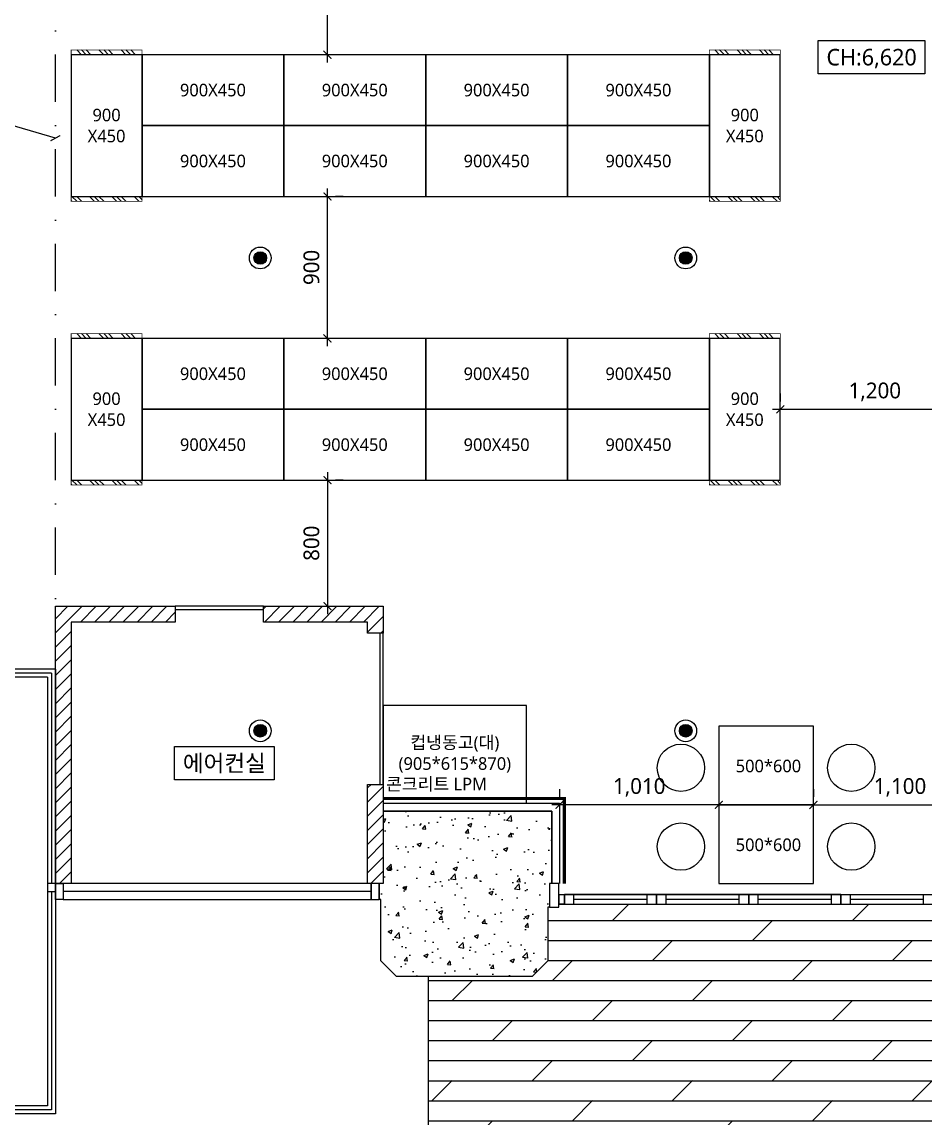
# Model space of a CAD drawing. Header units: millimetres. Extents: x 549809 to 590893, y -72589 to -33182.
# Drawn here: x 559044 to 564775, y -65355 to -58400 of the extents above; entities that cross this region are included whole.
import ezdxf

# ---------------------------------------------------------------- set-up
doc = ezdxf.new("R2010")
doc.units = ezdxf.units.MM
doc.linetypes.add('DASHDOTX2', pattern=[2, 1, -0.5, 0, -0.5])
doc.linetypes.add('HIDDEN', pattern=[0.375, 0.25, -0.125])
for name, color, linetype in [('CEILING', 2, 'Continuous'), ('CEN', 2, 'DASHDOTX2'), ('FUR', 6, 'Continuous'), ('HATCH', 6, 'Continuous'), ('LA', 8, 'Continuous'), ('LAYER2', 3, 'Continuous'), ('layout', 2, 'Continuous'), ('STL', 7, 'Continuous'), ('text', 7, 'Continuous'), ('WALL', 2, 'Continuous'), ('WIN', 4, 'Continuous'), ('집기', 5, 'Continuous')]:
    doc.layers.add(name, color=color, linetype=linetype)
doc.styles.add('맑은고딕', font='malgun.ttf')
doc.dimstyles.new('DIM_기본(50)', dxfattribs={"dimscale": 50, "dimtxt": 2, "dimasz": 1, "dimexe": 1, "dimexo": 2, "dimgap": 1, "dimtad": 1, "dimtoh": 1, "dimdec": 0, "dimzin": 0, "dimdsep": 46, "dimlunit": 6, "dimtxsty": '맑은고딕', "dimblk": 'ARCHTICK', "dimcen": 1, "dimdle": 1, "dimclrd": 1, "dimclre": 1, "dimclrt": 7, "dimadec": 0, "dimazin": 0, "dimtfac": 1, "dimtdec": 0, "dimtix": 1, "dimtmove": 2, "dimatfit": 3, "dimldrblk": 'ARCHTICK', "dimfxl": 1, "dimtolj": 1, "dimtzin": 0, "dimlwd": -1, "dimlwe": -1, "dimarcsym": 0})
pattern_1 = [(315, (326616.22, -55552.45), (-4e-14, -141.421356), []), (315, (326616.22, -55582.45), (-4e-14, -141.421356), []), (315, (326616.22, -55612.45), (-4e-14, -141.421356), [])]
pattern_2 = [(315, (330666.22, -55552.45), (-4e-14, -141.421356), []), (315, (330666.22, -55582.45), (-4e-14, -141.421356), []), (315, (330666.22, -55612.45), (-4e-14, -141.421356), [])]
pattern_3 = [(315, (326616.22, -57352.45), (-4e-14, -141.421356), []), (315, (326616.22, -57382.45), (-4e-14, -141.421356), []), (315, (326616.22, -57412.45), (-4e-14, -141.421356), [])]
pattern_4 = [(315, (330666.22, -57352.45), (-4e-14, -141.421356), []), (315, (330666.22, -57382.45), (-4e-14, -141.421356), []), (315, (330666.22, -57412.45), (-4e-14, -141.421356), [])]

# ---------------------------------------------------------------- blocks, each defined once
blk = doc.blocks.new('SDFASGASD')
at = {"layer": 'LAYER2'}
h = blk.add_hatch(color=4, dxfattribs=at)
h.dxf.hatch_style = 1
edge = h.paths.add_edge_path()
edge.add_arc((332844.2, -186723.1), 50, 0, 360)
at = {"layer": 'LA', "color": 2, "ltscale": 200}
blk.add_circle((332844.2, -186723.1), 86.4, dxfattribs=at)
at = {"layer": 'LAYER2', "color": 2}
blk.add_circle((332844.2, -186723.1), 50, dxfattribs=at)
blk = doc.blocks.new('watererer')
at = {"layer": 'CEILING', "color": 4, "xscale": 0.8, "yscale": 0.8, "zscale": 0.8}
for p in [(266667.6, 81652.8), (269367.6, 81652.8), (272067.6, 81652.8), (274767.6, 81652.8), (277467.6, 81652.8), (266667.6, 78652.8), (269367.6, 78652.8), (272067.6, 78652.8), (274767.6, 78652.8), (277467.6, 78652.8), (266667.6, 75652.8), (269367.6, 75652.8), (272067.6, 75652.8), (274767.6, 75652.8), (277467.6, 75652.8)]:
    blk.add_blockref('SDFASGASD', p, dxfattribs=at)
blk = doc.blocks.new('_ArchTick')
at = {"color": 0, "linetype": 'ByBlock', "const_width": 0.15}
blk.add_lwpolyline([(-0.5, -0.5), (0.5, 0.5)], dxfattribs=at)
blk = doc.blocks.new('*D447')
at = {"color": 1, "transparency": 16777216}
for p, q in [((562456.2, -63267.8), (562456.2, -63317.8)), ((563466.2, -63267.8), (563466.2, -63317.8)), ((563516.2, -63367.8), (562406.2, -63367.8))]:
    blk.add_line(p, q, dxfattribs=at)
at = {"layer": 'Defpoints', "color": 0, "transparency": 16777216}
for p in [(562456.2, -63367.8), (562456.2, -63367.8), (563466.2, -63367.8)]:
    blk.add_point(p, dxfattribs=at)
at = {"color": 1, "transparency": 16777216, "xscale": 50, "yscale": 50, "zscale": 50, "rotation": 180}
blk.add_blockref('_ArchTick', (562456.2, -63367.8), dxfattribs=at)
at = {"color": 1, "transparency": 16777216, "xscale": 50, "yscale": 50, "zscale": 50}
blk.add_blockref('_ArchTick', (563466.2, -63367.8), dxfattribs=at)
at = {"color": 7, "transparency": 16777216, "insert": (562961.2, -63257.4), "char_height": 100, "attachment_point": 5, "style": '맑은고딕'}
blk.add_mtext('\\A1;1,010', dxfattribs=at)
blk = doc.blocks.new('*D448')
at = {"color": 1, "transparency": 16777216}
for p, q in [((564066.2, -63267.8), (564066.2, -63317.8)), ((565166.2, -63267.8), (565166.2, -63317.8)), ((564016.2, -63367.8), (565216.2, -63367.8))]:
    blk.add_line(p, q, dxfattribs=at)
at = {"layer": 'Defpoints', "color": 0, "transparency": 16777216}
for p in [(564066.2, -63367.8), (565166.2, -63367.8), (565166.2, -63367.8)]:
    blk.add_point(p, dxfattribs=at)
at = {"color": 1, "transparency": 16777216, "xscale": 50, "yscale": 50, "zscale": 50, "rotation": 180}
blk.add_blockref('_ArchTick', (564066.2, -63367.8), dxfattribs=at)
at = {"color": 1, "transparency": 16777216, "xscale": 50, "yscale": 50, "zscale": 50}
blk.add_blockref('_ArchTick', (565166.2, -63367.8), dxfattribs=at)
at = {"color": 7, "transparency": 16777216, "insert": (564616.2, -63257.4), "char_height": 100, "attachment_point": 5, "style": '맑은고딕'}
blk.add_mtext('\\A1;1,100', dxfattribs=at)
blk = doc.blocks.new('*D433')
at = {"color": 1, "transparency": 16777216}
for p, q in [((560983.1, -61257.8), (560983.1, -62157.8)), ((561083.1, -61307.8), (561033.1, -61307.8)), ((560983.1, -62107.8), (561033.1, -62107.8))]:
    blk.add_line(p, q, dxfattribs=at)
at = {"layer": 'Defpoints', "color": 0, "transparency": 16777216}
for p in [(560983.1, -61307.8), (560883.1, -62107.8), (560983.1, -62107.8)]:
    blk.add_point(p, dxfattribs=at)
at = {"color": 1, "transparency": 16777216, "xscale": 50, "yscale": 50, "zscale": 50}
for p, rotation in [((560983.1, -61307.8), 90), ((560983.1, -62107.8), 270)]:
    blk.add_blockref('_ArchTick', p, dxfattribs=dict(at, rotation=rotation))
at = {"color": 7, "transparency": 16777216, "insert": (560881.4, -61707.8), "char_height": 100, "attachment_point": 5, "rotation": 90, "style": '맑은고딕'}
blk.add_mtext('\\A1;800', dxfattribs=at)
blk = doc.blocks.new('*D434')
at = {"color": 1, "transparency": 16777216}
for p, q in [((560983.1, -60457.8), (560983.1, -59457.8)), ((561083.1, -59507.8), (561033.1, -59507.8)), ((561083.1, -60407.8), (561033.1, -60407.8))]:
    blk.add_line(p, q, dxfattribs=at)
at = {"layer": 'Defpoints', "color": 0, "transparency": 16777216}
for p in [(560983.1, -59507.8), (560983.1, -59507.8), (560983.1, -60407.8)]:
    blk.add_point(p, dxfattribs=at)
at = {"color": 1, "transparency": 16777216, "xscale": 50, "yscale": 50, "zscale": 50}
for p, rotation in [((560983.1, -59507.8), 90), ((560983.1, -60407.8), 270)]:
    blk.add_blockref('_ArchTick', p, dxfattribs=dict(at, rotation=rotation))
at = {"color": 7, "transparency": 16777216, "insert": (560881.4, -59957.8), "char_height": 100, "attachment_point": 5, "rotation": 90, "style": '맑은고딕'}
blk.add_mtext('\\A1;900', dxfattribs=at)
blk = doc.blocks.new('*D435')
at = {"color": 1, "transparency": 16777216}
for p, q in [((560983.1, -58657.8), (560983.1, -57667.8)), ((560983.1, -57717.8), (561033.1, -57717.8)), ((561083.1, -58607.8), (561033.1, -58607.8))]:
    blk.add_line(p, q, dxfattribs=at)
at = {"layer": 'Defpoints', "color": 0, "transparency": 16777216}
for p in [(560883.1, -57717.8), (560983.1, -57717.8), (560983.1, -58607.8)]:
    blk.add_point(p, dxfattribs=at)
at = {"color": 1, "transparency": 16777216, "xscale": 50, "yscale": 50, "zscale": 50}
for p, rotation in [((560983.1, -57717.8), 90), ((560983.1, -58607.8), 270)]:
    blk.add_blockref('_ArchTick', p, dxfattribs=dict(at, rotation=rotation))
at = {"color": 7, "transparency": 16777216, "insert": (560881.4, -58162.8), "char_height": 100, "attachment_point": 5, "rotation": 90, "style": '맑은고딕'}
blk.add_mtext('\\A1;890', dxfattribs=at)
blk = doc.blocks.new('*D453')
at = {"color": 1, "transparency": 16777216}
for p, q in [((563856.2, -60757.8), (563856.2, -60807.8)), ((565056.2, -60757.8), (565056.2, -60807.8)), ((563806.2, -60857.8), (565106.2, -60857.8))]:
    blk.add_line(p, q, dxfattribs=at)
at = {"layer": 'Defpoints', "color": 0, "transparency": 16777216}
for p in [(563856.2, -60857.8), (565056.2, -60857.8), (565056.2, -60857.8)]:
    blk.add_point(p, dxfattribs=at)
at = {"color": 1, "transparency": 16777216, "xscale": 50, "yscale": 50, "zscale": 50, "rotation": 180}
blk.add_blockref('_ArchTick', (563856.2, -60857.8), dxfattribs=at)
at = {"color": 1, "transparency": 16777216, "xscale": 50, "yscale": 50, "zscale": 50}
blk.add_blockref('_ArchTick', (565056.2, -60857.8), dxfattribs=at)
at = {"color": 7, "transparency": 16777216, "insert": (564456.2, -60747.4), "char_height": 100, "attachment_point": 5, "style": '맑은고딕'}
blk.add_mtext('\\A1;1,200', dxfattribs=at)

msp = doc.modelspace()

# ---------------------------------------------------------------- hatches: boundary and pattern name
at = {"layer": 'FUR', "ltscale": 400}
h = msp.add_hatch(dxfattribs=at)
h.set_pattern_fill('GOST_GROUND', color=1, scale=10, angle=270, style=0)
h.set_pattern_definition(pattern_1)
h.paths.add_polyline_path([(559806.2, -58577.8), (559806.2, -58607.8), (559356.2, -58607.8), (559356.2, -58577.8)])
h = msp.add_hatch(dxfattribs=at)
h.set_pattern_fill('GOST_GROUND', color=1, scale=10, angle=270, style=0)
h.set_pattern_definition(pattern_2)
h.paths.add_polyline_path([(563856.2, -58577.8), (563856.2, -58607.8), (563406.2, -58607.8), (563406.2, -58577.8)])
h = msp.add_hatch(dxfattribs=at)
h.set_pattern_fill('GOST_GROUND', color=1, scale=10, angle=90, style=0)
h.set_pattern_definition(pattern_1)
h.paths.add_polyline_path([(559806.2, -59537.8), (559806.2, -59507.8), (559356.2, -59507.8), (559356.2, -59537.8)])
h = msp.add_hatch(dxfattribs=at)
h.set_pattern_fill('GOST_GROUND', color=1, scale=10, angle=90, style=0)
h.set_pattern_definition(pattern_2)
h.paths.add_polyline_path([(563856.2, -59537.8), (563856.2, -59507.8), (563406.2, -59507.8), (563406.2, -59537.8)])
h = msp.add_hatch(dxfattribs=at)
h.set_pattern_fill('GOST_GROUND', color=1, scale=10, angle=270, style=0)
h.set_pattern_definition(pattern_3)
h.paths.add_polyline_path([(559806.2, -60377.8), (559806.2, -60407.8), (559356.2, -60407.8), (559356.2, -60377.8)])
h = msp.add_hatch(dxfattribs=at)
h.set_pattern_fill('GOST_GROUND', color=1, scale=10, angle=270, style=0)
h.set_pattern_definition(pattern_4)
h.paths.add_polyline_path([(563856.2, -60377.8), (563856.2, -60407.8), (563406.2, -60407.8), (563406.2, -60377.8)])
h = msp.add_hatch(dxfattribs=at)
h.set_pattern_fill('GOST_GROUND', color=1, scale=10, angle=90, style=0)
h.set_pattern_definition(pattern_3)
h.paths.add_polyline_path([(559806.2, -61337.8), (559806.2, -61307.8), (559356.2, -61307.8), (559356.2, -61337.8)])
h = msp.add_hatch(dxfattribs=at)
h.set_pattern_fill('GOST_GROUND', color=1, scale=10, angle=90, style=0)
h.set_pattern_definition(pattern_4)
h.paths.add_polyline_path([(563856.2, -61337.8), (563856.2, -61307.8), (563406.2, -61307.8), (563406.2, -61337.8)])
at = {"layer": 'HATCH'}
h = msp.add_hatch(dxfattribs=at)
h.set_pattern_fill('AR-CONC', color=8, scale=1.5)
h.set_pattern_definition([(50, (27613.27, 10827.93), (273.277, -23.90863), [28.575, -314.325]), (355, (27613.27, 10827.93), (-52.86513, 286.58527), [22.86, -251.46088]), (100.451445, (27636.04, 10825.94), (220.41187, 262.67663), [24.28501, -267.13537]), (46.1842, (27613.27, 10904.13), (406.61856, -63.0635), [42.8625, -471.4875]), (96.63556, (27647.15, 10898.88), (356.1062, 371.1392), [36.42753, -400.7034]), (351.18415, (27613.27, 10904.13), (356.1062, 371.1392), [34.28995, -377.1896]), (21, (27651.37, 10885.08), (227.42159, -153.3978), [28.575, -314.325]), (326, (27651.37, 10885.08), (92.70304, 276.28195), [22.86, -251.46]), (71.451445, (27670.32, 10872.3), (320.12463, 122.88415), [24.28501, -267.1349]), (37.5, (27613.27, 10827.93), (4.632905, 126.832558), [0, -248.412, 0, -255.27, 0, -252.4125]), (7.5, (27613.27, 10827.93), (100.229494, 150.270862), [0, -145.542, 0, -242.697, 0, -96.2025]), (327.5, (27528.31, 10827.93), (203.385893, -8.593116), [0, -95.25, 0, -297.18, 0, -394.335]), (317.5, (27490.2, 10827.93), (222.19377, 38.139737), [0, -123.825, 0, -197.358, 0, -280.035])])
h.paths.add_polyline_path([(562406.2, -63867.8), (562406.2, -63407.8), (561336.2, -63407.8), (561336.2, -63807.8), (561311.2, -63807.8), (561311.2, -63957.8), (561321.2, -63957.8), (561321.2, -64357.8), (561421.2, -64457.8), (562281.2, -64457.8), (562381.2, -64357.8), (562381.2, -64017.8), (562391.2, -63867.8)])
h = msp.add_hatch(dxfattribs=at)
h.set_pattern_fill('DOLMIT', color=8, scale=20, style=0)
h.set_pattern_definition([(0, (27613.27, 10827.93), (0, 127), []), (45, (27613.27, 10827.93), (-253.99983, 253.99983), [179.60512, -359.21024])])
h.paths.add_polyline_path([(574321.2, -66732.8), (574321.2, -64037.8), (573241.2, -64037.8), (573241.2, -64057.8), (569611.2, -64057.8), (569611.2, -64357.8), (569511.2, -64457.8), (568651.2, -64457.8), (568551.2, -64357.8), (568551.2, -64017.8), (568541.2, -64017.8), (568481.2, -64017.8), (568451.2, -63997.8), (565496.2, -63997.8), (565496.2, -64017.8), (565411.2, -64017.8), (565411.2, -63997.8), (562451.2, -63997.8), (562451.2, -64017.8), (562381.2, -64017.8), (562381.2, -64357.8), (562281.2, -64457.8), (561621.2, -64457.8), (561621.2, -66732.8)])
at = {"layer": 'layout'}
h = msp.add_hatch(dxfattribs=at)
h.set_pattern_fill('ANSI31', color=8, scale=20)
h.set_pattern_definition([(45, (1305384.85, -247760.426), (-44.9012806, 44.9012806), [])])
h.paths.add_polyline_path([(559356.2, -63867.8), (559256.2, -63867.8), (559256.2, -62107.8), (560016.2, -62107.8), (560016.2, -62207.8), (559356.2, -62207.8)])
h.paths.add_polyline_path([(560576.2, -62207.8), (560576.2, -62107.8), (561336.2, -62107.8), (561336.2, -62277.8), (561236.2, -62277.8), (561236.2, -62207.8)])
h.paths.add_polyline_path([(561236.2, -63237.8), (561336.2, -63237.8), (561336.2, -63867.8), (561236.2, -63867.8)])

# ---------------------------------------------------------------- linework, layer by layer
at = {"color": 3}
for points in [[(559356.2, -63867.8), (559256.2, -63867.8), (559256.2, -62107.8), (560016.2, -62107.8), (560016.2, -62207.8), (559356.2, -62207.8), (559356.2, -63867.8)], [(560576.2, -62207.8), (560576.2, -62107.8), (561336.2, -62107.8), (561336.2, -62277.8), (561236.2, -62277.8), (561236.2, -62207.8), (560576.2, -62207.8)], [(561336.2, -63357.8), (562456.2, -63357.8), (562456.2, -63867.8)], [(561336.2, -63407.8), (562406.2, -63407.8), (562406.2, -63867.8)]]:
    msp.add_lwpolyline(points, dxfattribs=at)
for points in [[(560016.2, -62127.8), (560576.2, -62127.8), (560576.2, -62107.8), (560016.2, -62107.8)], [(561316.2, -63237.8), (561336.2, -63237.8), (561336.2, -62277.8), (561316.2, -62277.8)], [(561236.2, -63237.8), (561336.2, -63237.8), (561336.2, -63867.8), (561236.2, -63867.8)]]:
    msp.add_lwpolyline(points, close=True, dxfattribs=at)
at = {"color": 4}
for points in [[(559206.2, -63917.8), (559256.2, -63917.8), (559256.2, -63867.8), (559206.2, -63867.8)], [(559306.2, -63967.8), (559256.2, -63967.8), (559256.2, -63867.8), (559306.2, -63867.8)], [(559306.2, -63967.8), (561261.2, -63967.8), (561261.2, -63867.8), (559306.2, -63867.8)], [(561261.2, -63967.8), (561311.2, -63967.8), (561311.2, -63867.8), (561261.2, -63867.8)], [(562451.2, -63867.8), (562391.2, -63867.8), (562391.2, -64017.8), (562451.2, -64017.8)], [(562451.2, -63997.8), (562486.2, -63997.8), (562486.2, -63937.8), (562451.2, -63937.8)], [(565411.2, -63937.8), (562486.2, -63937.8), (562486.2, -63997.8), (565411.2, -63997.8)]]:
    msp.add_lwpolyline(points, close=True, dxfattribs=at)
at = {"layer": 'CEN', "color": 1, "ltscale": 300}
msp.add_line((559256.2, -62507.8), (559256.2, -55767.8), dxfattribs=at)
at = {"layer": 'FUR', "color": 4, "const_width": 5}
for points in [[(559806.2, -58577.8), (559806.2, -58607.8), (559356.2, -58607.8), (559356.2, -58577.8)], [(563856.2, -58577.8), (563856.2, -58607.8), (563406.2, -58607.8), (563406.2, -58577.8)], [(559806.2, -59537.8), (559806.2, -59507.8), (559356.2, -59507.8), (559356.2, -59537.8)], [(563856.2, -59537.8), (563856.2, -59507.8), (563406.2, -59507.8), (563406.2, -59537.8)], [(559806.2, -60377.8), (559806.2, -60407.8), (559356.2, -60407.8), (559356.2, -60377.8)], [(563856.2, -60377.8), (563856.2, -60407.8), (563406.2, -60407.8), (563406.2, -60377.8)], [(559806.2, -61337.8), (559806.2, -61307.8), (559356.2, -61307.8), (559356.2, -61337.8)], [(563856.2, -61337.8), (563856.2, -61307.8), (563406.2, -61307.8), (563406.2, -61337.8)]]:
    msp.add_lwpolyline(points, close=True, dxfattribs=at)
at = {"layer": 'FUR'}
for points in [[(563466.2, -63367.8), (564066.2, -63367.8), (564066.2, -62867.8), (563466.2, -62867.8)], [(563466.2, -63867.8), (564066.2, -63867.8), (564066.2, -63367.8), (563466.2, -63367.8)]]:
    msp.add_lwpolyline(points, close=True, dxfattribs=at)
at = {"layer": 'FUR', "color": 5, "ltscale": 200}
for centre in [(563225.8, -63132.8), (564306.7, -63132.8), (563225.8, -63632.8), (564306.7, -63632.8)]:
    msp.add_circle(centre, 150, dxfattribs=at)
at = {"layer": 'layout', "color": 8, "linetype": 'HIDDEN', "ltscale": 500, "const_width": 20}
msp.add_lwpolyline([(561336.2, -63327.8), (562486.2, -63327.8), (562486.2, -63867.8)], dxfattribs=at)
at = {"layer": 'STL'}
msp.add_line((561621.2, -64457.8), (561621.2, -66732.8), dxfattribs=at)
at = {"layer": 'WALL'}
for p, q in [((562406.2, -63407.8), (561336.2, -63407.8)), ((561336.2, -63407.8), (561336.2, -63867.8)), ((562406.2, -63867.8), (562406.2, -63407.8)), ((561311.2, -63867.8), (561311.2, -63967.8)), ((561336.2, -63867.8), (561311.2, -63867.8)), ((562391.2, -63867.8), (562391.2, -64017.8)), ((561321.2, -63967.8), (561311.2, -63967.8)), ((561321.2, -64357.8), (561321.2, -63967.8)), ((562381.2, -64017.8), (562381.2, -64357.8)), ((562391.2, -64017.8), (562381.2, -64017.8)), ((561321.2, -64357.8), (561421.2, -64457.8)), ((562281.2, -64457.8), (562381.2, -64357.8)), ((562281.2, -64457.8), (561421.2, -64457.8))]:
    msp.add_line(p, q, dxfattribs=at)
at = {"layer": 'WIN'}
for p, q in [((559256.2, -62507.8), (558256.2, -62507.8)), ((559256.2, -62507.8), (559256.2, -65327.8)), ((559231.2, -62532.8), (558256.2, -62532.8)), ((559206.2, -62557.8), (558256.2, -62557.8)), ((559206.2, -62557.8), (559206.2, -65277.8)), ((559231.2, -62532.8), (559231.2, -63867.8)), ((559231.2, -63917.8), (559231.2, -65302.8)), ((559256.2, -63867.8), (559256.2, -63967.8)), ((561261.2, -63917.8), (559306.2, -63917.8)), ((562486.2, -63937.8), (562451.2, -63937.8)), ((562546.2, -63997.4), (562546.2, -63937.4)), ((563011.2, -63967.5), (562546.2, -63967.4)), ((563011.2, -63997.5), (563011.2, -63937.5)), ((563131.2, -63997.5), (563131.2, -63937.5)), ((563596.2, -63967.5), (563131.2, -63967.5)), ((563596.2, -63997.5), (563596.2, -63937.5)), ((563716.2, -63997.6), (563716.2, -63937.6)), ((564181.2, -63967.6), (563716.2, -63967.6)), ((564181.2, -63997.6), (564181.2, -63937.6)), ((564301.2, -63997.7), (564301.2, -63937.7)), ((564766.2, -63967.7), (564301.2, -63967.7)), ((564766.2, -63997.7), (564766.2, -63937.7)), ((562486.2, -63997.8), (562451.2, -63997.8)), ((559206.2, -65277.8), (558256.2, -65277.8)), ((559231.2, -65302.8), (558256.2, -65302.8)), ((559256.2, -65327.8), (558256.2, -65327.8))]:
    msp.add_line(p, q, dxfattribs=at)
for points in [[(562486.2, -63997.4), (563071.2, -63997.5), (563071.2, -63937.5), (562486.2, -63937.4)], [(563071.2, -63997.5), (563656.2, -63997.6), (563656.2, -63937.6), (563071.2, -63937.5)], [(563656.2, -63997.6), (564241.2, -63997.6), (564241.2, -63937.6), (563656.2, -63937.6)], [(564241.2, -63997.7), (564826.2, -63997.8), (564826.2, -63937.8), (564241.2, -63937.7)]]:
    msp.add_lwpolyline(points, close=True, dxfattribs=at)
at = {"layer": '집기'}
for points in [[(559356.2, -58607.8), (559356.2, -59507.8), (559806.2, -59507.8), (559806.2, -58607.8)], [(559806.2, -59057.8), (560706.2, -59057.8), (560706.2, -58607.8), (559806.2, -58607.8)], [(560706.2, -59057.8), (561606.2, -59057.8), (561606.2, -58607.8), (560706.2, -58607.8)], [(561606.2, -59057.8), (562506.2, -59057.8), (562506.2, -58607.8), (561606.2, -58607.8)], [(562506.2, -59057.8), (563406.2, -59057.8), (563406.2, -58607.8), (562506.2, -58607.8)], [(563406.2, -58607.8), (563406.2, -59507.8), (563856.2, -59507.8), (563856.2, -58607.8)], [(559806.2, -59507.8), (560706.2, -59507.8), (560706.2, -59057.8), (559806.2, -59057.8)], [(560706.2, -59507.8), (561606.2, -59507.8), (561606.2, -59057.8), (560706.2, -59057.8)], [(561606.2, -59507.8), (562506.2, -59507.8), (562506.2, -59057.8), (561606.2, -59057.8)], [(562506.2, -59507.8), (563406.2, -59507.8), (563406.2, -59057.8), (562506.2, -59057.8)], [(559356.2, -60407.8), (559356.2, -61307.8), (559806.2, -61307.8), (559806.2, -60407.8)], [(559806.2, -60857.8), (560706.2, -60857.8), (560706.2, -60407.8), (559806.2, -60407.8)], [(560706.2, -60857.8), (561606.2, -60857.8), (561606.2, -60407.8), (560706.2, -60407.8)], [(561606.2, -60857.8), (562506.2, -60857.8), (562506.2, -60407.8), (561606.2, -60407.8)], [(562506.2, -60857.8), (563406.2, -60857.8), (563406.2, -60407.8), (562506.2, -60407.8)], [(563406.2, -60407.8), (563406.2, -61307.8), (563856.2, -61307.8), (563856.2, -60407.8)], [(559806.2, -61307.8), (560706.2, -61307.8), (560706.2, -60857.8), (559806.2, -60857.8)], [(560706.2, -61307.8), (561606.2, -61307.8), (561606.2, -60857.8), (560706.2, -60857.8)], [(561606.2, -61307.8), (562506.2, -61307.8), (562506.2, -60857.8), (561606.2, -60857.8)], [(562506.2, -61307.8), (563406.2, -61307.8), (563406.2, -60857.8), (562506.2, -60857.8)]]:
    msp.add_lwpolyline(points, close=True, dxfattribs=at)
at = {"layer": '집기', "color": 5}
msp.add_lwpolyline([(561336.2, -63357.8), (562246.2, -63357.8), (562246.2, -62737.8), (561336.2, -62737.8)], close=True, dxfattribs=at)

# ---------------------------------------------------------------- block references
at = {"layer": 'WALL'}
msp.add_blockref('watererer', (27613.3, 10827.9), dxfattribs=at)

# ---------------------------------------------------------------- texts
at = {"layer": 'FUR', "color": 7, "char_height": 104.78, "attachment_point": 2, "style": '맑은고딕', "bg_fill": 16, "box_fill_scale": 1.5, "bg_fill_color": 256, "bg_fill_transparency": 0}
for s, insert in [('CH:6,620', (564435.8, -58571.2)), ('에어컨실', (560328.3, -63050.9))]:
    msp.add_mtext(s, dxfattribs=dict(at, insert=insert))
at = {"layer": 'FUR', "color": 7, "char_height": 80, "attachment_point": 5, "style": '맑은고딕'}
for insert in [(563781.2, -63121.7), (563781.2, -63621.7)]:
    msp.add_mtext('{\\C0;500*600}', dxfattribs=dict(at, insert=insert))
at = {"layer": 'layout', "color": 8, "linetype": 'HIDDEN', "ltscale": 500, "insert": (561354.4, -63195.6), "char_height": 80, "attachment_point": 1, "style": '맑은고딕'}
msp.add_mtext('콘크리트 LPM', dxfattribs=at)
at = {"layer": 'text', "char_height": 80, "attachment_point": 5, "style": '맑은고딕'}
for s, insert in [('900X450', (560256.2, -58832.8)), ('900X450', (561156.2, -58832.8)), ('900X450', (562056.2, -58832.8)), ('900X450', (562956.2, -58832.8)), ('900\\PX450', (559581.2, -59057.8)), ('900\\PX450', (563631.2, -59057.8)), ('900X450', (560256.2, -59282.8)), ('900X450', (561156.2, -59282.8)), ('900X450', (562056.2, -59282.8)), ('900X450', (562956.2, -59282.8)), ('900X450', (560256.2, -60632.8)), ('900X450', (561156.2, -60632.8)), ('900X450', (562056.2, -60632.8)), ('900X450', (562956.2, -60632.8)), ('900\\PX450', (559581.2, -60857.8)), ('900\\PX450', (563631.2, -60857.8)), ('900X450', (560256.2, -61082.8)), ('900X450', (561156.2, -61082.8)), ('900X450', (562056.2, -61082.8)), ('900X450', (562956.2, -61082.8))]:
    msp.add_mtext(s, dxfattribs=dict(at, insert=insert))
at = {"layer": '집기', "color": 7, "insert": (561791.2, -63047.8), "char_height": 80, "attachment_point": 5, "style": '맑은고딕'}
msp.add_mtext('컵냉동고(대)\\P(905*615*870)', dxfattribs=at)

# ---------------------------------------------------------------- dimensions: what is measured, and where the dimension line sits
at = {"color": 3}
for base, p1, p2, picture, middle in [((560983.1, -57717.8), (560983.1, -58607.8), (560883.1, -57717.8), '*D435', (560881.4, -58162.8)), ((560983.1, -59507.8), (560983.1, -60407.8), (560983.1, -59507.8), '*D434', (560881.4, -59957.8)), ((560983.1, -62107.8), (560983.1, -61307.8), (560883.1, -62107.8), '*D433', (560881.4, -61707.8))]:
    dim = msp.add_linear_dim(base=base, p1=p1, p2=p2, angle=90, dimstyle='DIM_기본(50)', dxfattribs=at)
    dim.commit()
    dim.dimension.update_dxf_attribs({"geometry": picture, "text_midpoint": middle})
for base, p1, p2, picture, middle in [((565056.2, -60857.8), (563856.2, -60857.8), (565056.2, -60857.8), '*D453', (564456.2, -60747.4)), ((562456.2, -63367.8), (563466.2, -63367.8), (562456.2, -63367.8), '*D447', (562961.2, -63257.4)), ((565166.2, -63367.8), (564066.2, -63367.8), (565166.2, -63367.8), '*D448', (564616.2, -63257.4))]:
    dim = msp.add_linear_dim(base=base, p1=p1, p2=p2, dimstyle='DIM_기본(50)', dxfattribs=at)
    dim.commit()
    dim.dimension.update_dxf_attribs({"geometry": picture, "text_midpoint": middle})

# ---------------------------------------------------------------- leaders
at = {"color": 4}
msp.add_leader([(559256.2, -59137.8), (558569.4, -58937.8)], dimstyle='DIM_기본(50)', override={"dimgap": 1, "dimtad": 0}, dxfattribs=at)

doc.saveas('drawing.dxf')
